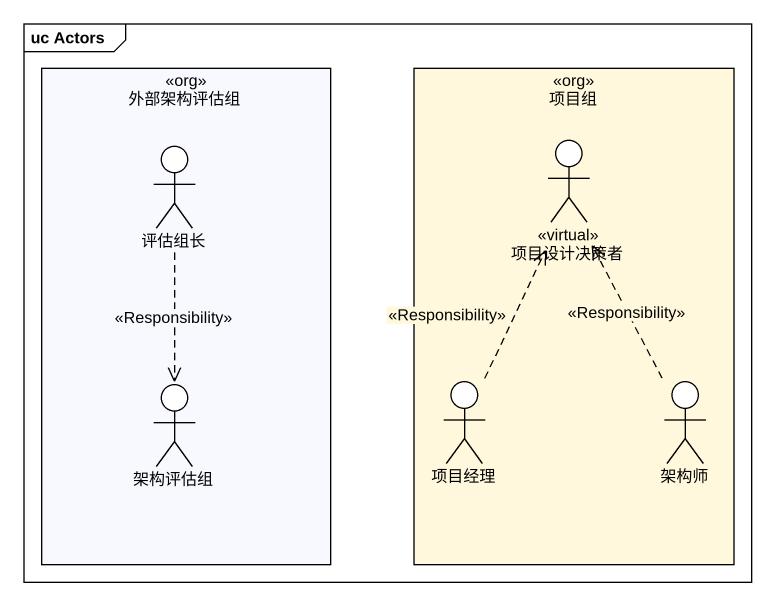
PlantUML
@startuml
mainframe uc Actors
rectangle 外部架构评估组 <<org>> #F8F8FF {
  actor 评估组长
  actor 架构评估组
}
rectangle 项目组 <<org>> #FFF8DC {
  actor 项目设计决策者 <<virtual>>
  actor 项目经理
  actor 架构师
}
评估组长 ..> 架构评估组 : <<Responsibility>>
项目经理 .up.> 项目设计决策者 : <<Responsibility>>
架构师 .up.> 项目设计决策者 : <<Responsibility>>
@enduml
